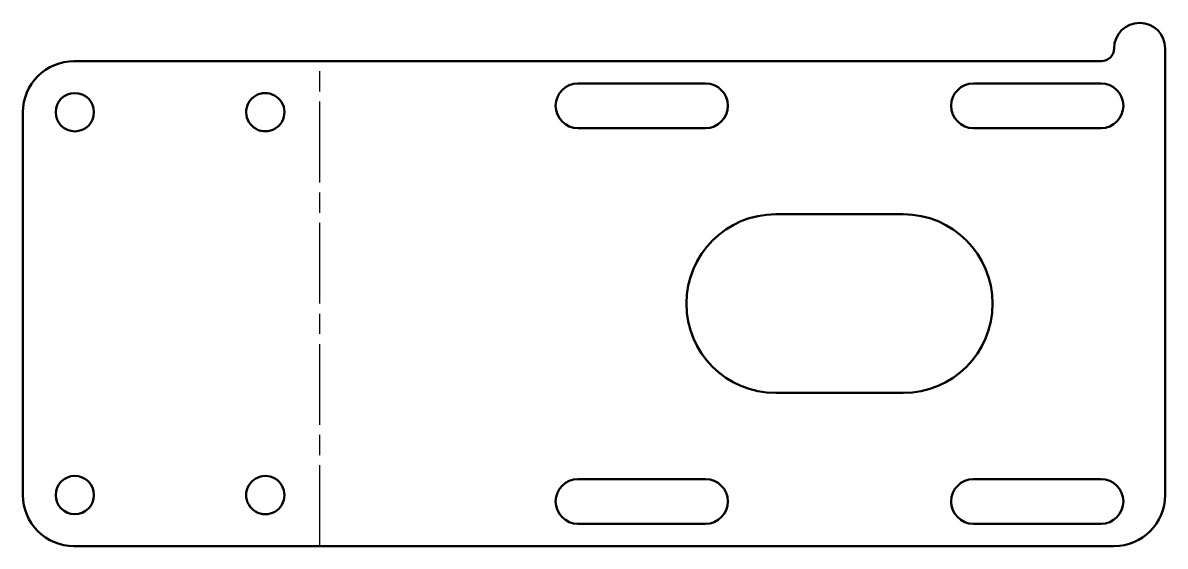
# Model space of a CAD drawing. Header units: millimetres. Extents: x 109.4 to 199, y 93.7 to 134.7.
import ezdxf

# ---------------------------------------------------------------- set-up
doc = ezdxf.new("R2010")
doc.units = ezdxf.units.MM
doc.linetypes.add('CHAIN', pattern=[0.3543, 0.2362, -0.0295, 0.0591, -0.0295])
doc.layers.add('Bend Centerline (ISO)', color=7, linetype='CHAIN', lineweight=25)
doc.layers.add('Visible (ISO)', color=7, linetype='Continuous', lineweight=50)

msp = doc.modelspace()

# ---------------------------------------------------------------- linework, layer by layer
at = {"layer": 'Bend Centerline (ISO)', "ltscale": 26.813435}
msp.add_line((132.712, 93.711), (132.712, 131.711), dxfattribs=at)
at = {"layer": 'Visible (ISO)'}
for p, q in [((198.974, 132.711), (198.974, 97.711)), ((113.45, 131.711), (130.45, 131.711)), ((130.45, 131.711), (193.974, 131.711)), ((152.952, 129.961), (162.952, 129.961)), ((183.952, 129.961), (193.952, 129.961)), ((109.45, 97.711), (109.45, 127.711)), ((162.952, 126.461), (152.952, 126.461)), ((193.952, 126.461), (183.952, 126.461)), ((168.452, 119.711), (178.452, 119.711)), ((178.452, 105.711), (168.452, 105.711)), ((152.952, 98.961), (162.952, 98.961)), ((183.952, 98.961), (193.952, 98.961)), ((162.952, 95.461), (152.952, 95.461)), ((193.952, 95.461), (183.952, 95.461)), ((194.974, 93.711), (113.45, 93.711))]:
    msp.add_line(p, q, dxfattribs=at)
for centre in [(113.522, 127.711), (113.522, 97.711)]:
    msp.add_circle(centre, 1.5, dxfattribs=at)
for centre, radius, start, end in [((196.974, 132.711), 2, 0, 180), ((193.974, 132.711), 1, 270, 0), ((113.45, 127.711), 4, 89.99981, 179.99981), ((152.952, 128.211), 1.75, 90, 270), ((162.952, 128.211), 1.75, 270, 90), ((183.952, 128.211), 1.75, 90, 270), ((193.952, 128.211), 1.75, 270, 90), ((128.45, 127.711), 1.5, 76.12265, 256.12693), ((128.45, 127.711), 1.5, 256.12265, 76.12693), ((168.452, 112.711), 7, 90, 270), ((178.452, 112.711), 7, 270, 90), ((128.45, 97.711), 1.5, 14.80243, 194.80349), ((152.952, 97.211), 1.75, 90, 270), ((162.952, 97.211), 1.75, 270, 90), ((183.952, 97.211), 1.75, 90, 270), ((193.952, 97.211), 1.75, 270, 90), ((113.45, 97.711), 4, 179.99981, 270), ((128.45, 97.711), 1.5, 194.80243, 14.80349), ((194.974, 97.711), 4, 270, 0)]:
    msp.add_arc(centre, radius, start, end, dxfattribs=at)

doc.saveas('drawing.dxf')
